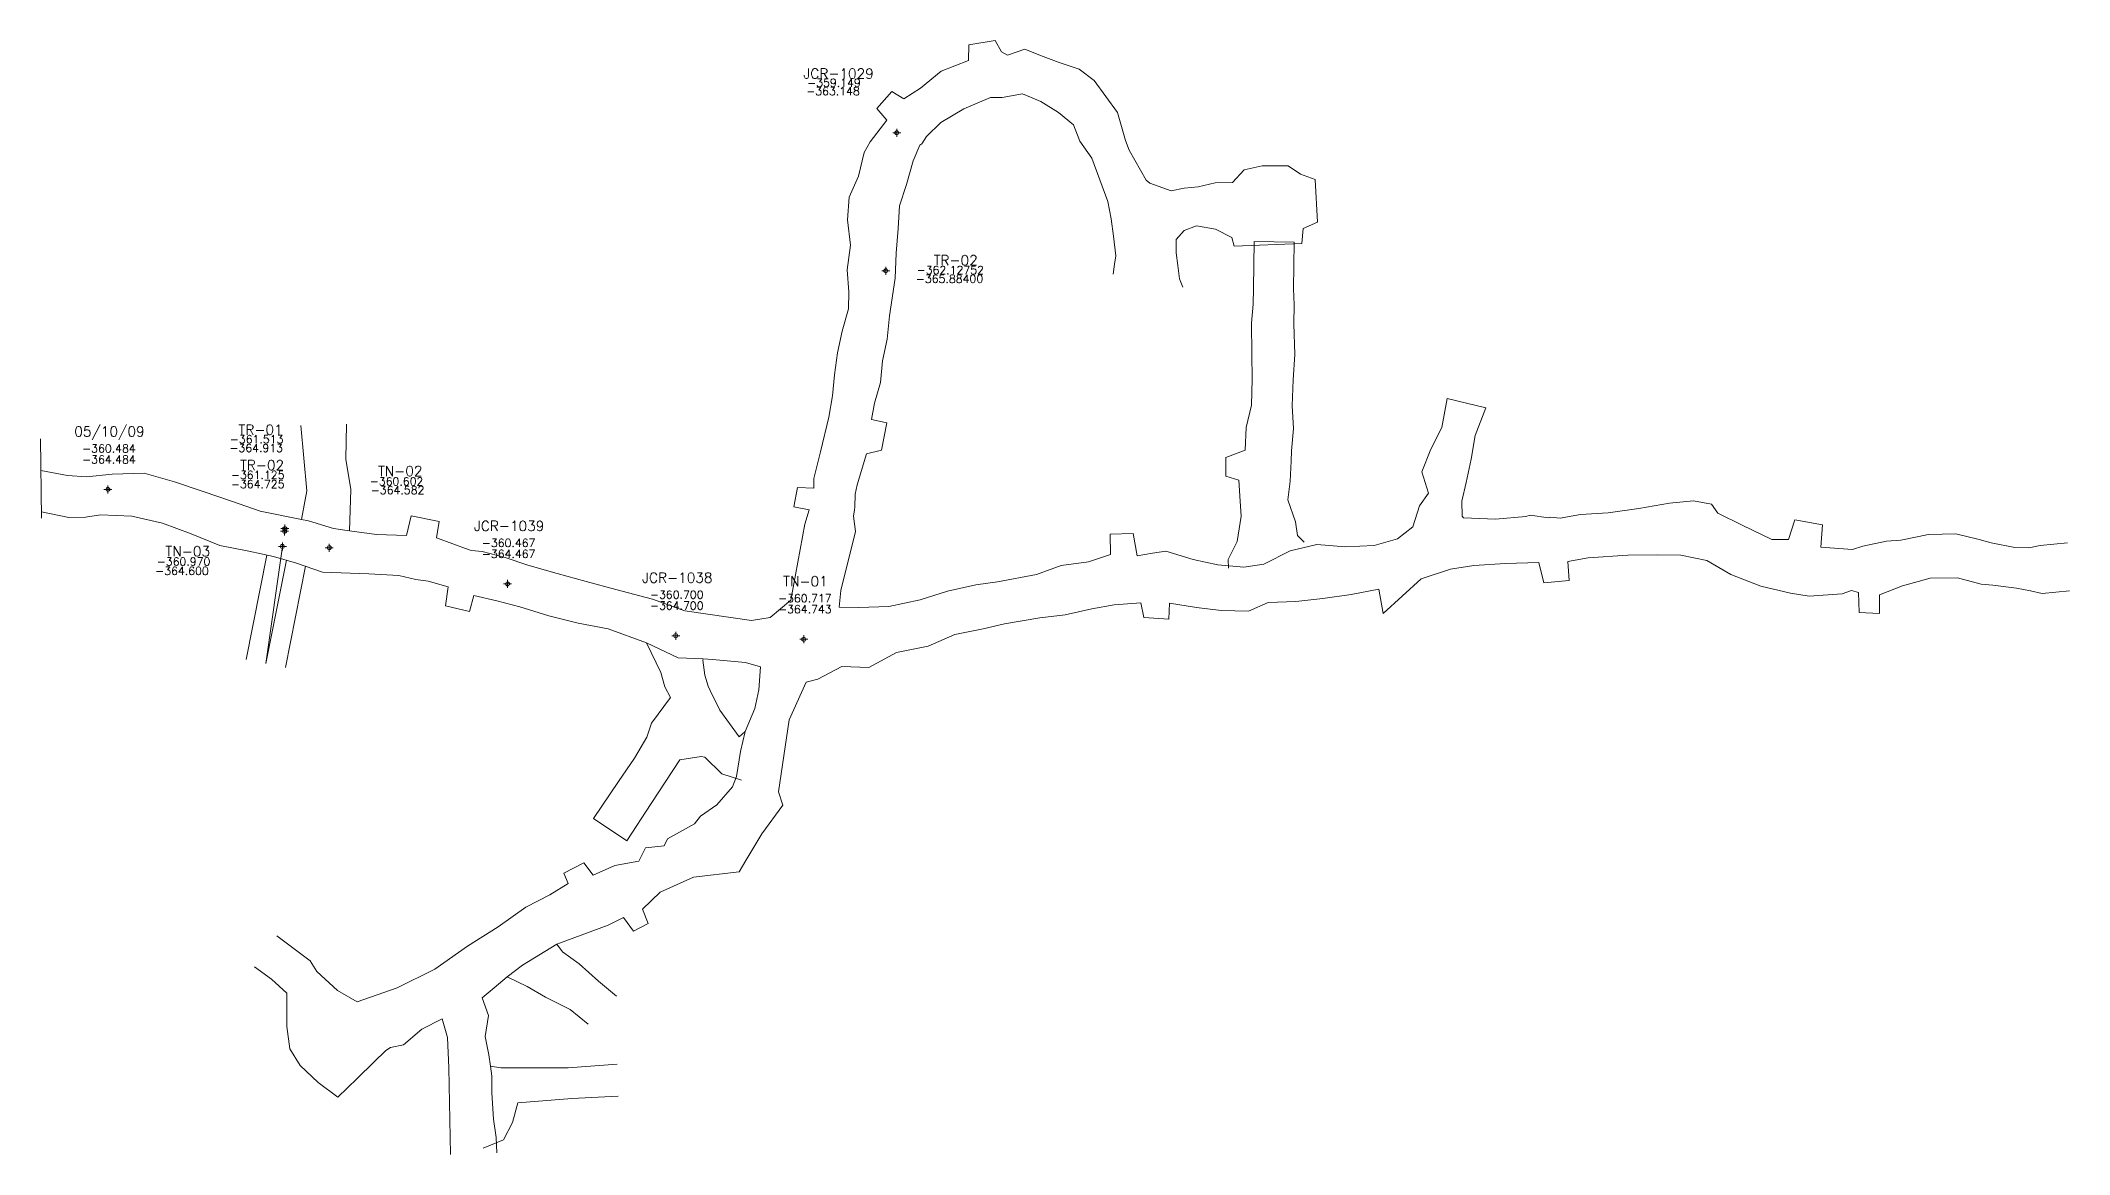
# Model space of a CAD drawing. Extents: x 10449 to 11319, y 9646 to 10021.
# Drawn here: x 11065.1 to 11318.6, y 9663 to 9802.2 of the extents above; entities that cross this region are included whole.
import ezdxf
from ezdxf.enums import TextEntityAlignment as Align

# ---------------------------------------------------------------- set-up
doc = ezdxf.new("R2010")
doc.units = 0
doc.header["$MEASUREMENT"] = 0
doc.header["$PDMODE"] = 34
doc.header["$PDSIZE"] = 0.5
for name, color, linetype in [('F-400--7723-EW-SCR', 2, 'Continuous'), ('F-400-7723-EW-FIC', 2, 'Continuous'), ('nom_dib', 7, 'Continuous')]:
    doc.layers.add(name, color=color, linetype=linetype)
doc.styles.add('ROMAND', font='ROMAND.SHX')
doc.styles.add('ROMANS', font='ROMANS.SHX', dxfattribs={"width": 2.5})

# ---------------------------------------------------------------- blocks, each defined once
blk = doc.blocks.new('F2')
at = {"lineweight": 0}
blk.add_point((0, 0), dxfattribs=at)
at = {"lineweight": 0, "style": 'ROMAND'}
for tag, height, p in [('NOMBRE', 1.25, (0.2, 6.62)), ('CIELO', 1, (0.14, 4.62)), ('PISO', 1, (0.14, 3.25))]:
    blk.add_attdef(tag, text='', height=height, dxfattribs=at).set_placement(p, align=Align.CENTER)
at = {"lineweight": 0, "style": 'ROMANS', "flags": 1}
for tag, p in [('MINA', (-0.07, -3.26)), ('LOCALIZACION', (-0.07, -4.93)), ('ESTRUCTURA', (-0.07, -6.62)), ('NIVEL', (-0.07, -8.29)), ('OBRA', (-0.07, -10.12)), ('ATRAS', (-0.07, -13.48)), ('FECHA', (-0.07, -11.79)), ('TOPOGRAFO', (2.67, -15.3))]:
    blk.add_attdef(tag, text='', height=1.25, dxfattribs=at).set_placement(p, align=Align.CENTER)

msp = doc.modelspace()

# ---------------------------------------------------------------- linework, layer by layer
at = {"color": 1, "linetype": 'Continuous', "lineweight": 0, "elevation": -360.45, "flags": 128}
msp.add_lwpolyline([(11065.05, 9752.44), (11065.16, 9742.55)], dxfattribs=at)
at = {"color": 3, "linetype": 'Continuous', "lineweight": 0, "ltscale": 2, "flags": 128}
for points in [[(11093.35, 9737.93), (11090.76, 9724.88)], [(11098.17, 9736.54), (11095.66, 9723.9)]]:
    msp.add_lwpolyline(points, dxfattribs=at)
at = {"color": 1, "linetype": 'Continuous', "lineweight": 0, "ltscale": 2, "elevation": -360.7, "flags": 128}
msp.add_lwpolyline([(11095.77, 9737.3), (11093.21, 9724.39)], dxfattribs=at)
at = {"layer": 'F-400--7723-EW-SCR', "color": 2, "linetype": 'Continuous', "lineweight": 0, "flags": 128}
for points, elevation in [([(11097.66, 9742.39), (11098.53, 9742.23), (11101.68, 9741.24), (11103.67, 9740.96), (11107.02, 9740.49), (11110.78, 9740.38), (11111.39, 9742.85), (11114.86, 9742.13), (11114.53, 9740.07), (11118.6, 9738.58), (11118.9, 9738.52), (11120.25, 9738.36), (11123.11, 9737.61), (11125.94, 9736.66), (11129.6, 9735.65), (11133.26, 9734.64), (11136.93, 9733.63), (11141.54, 9732.42), (11145.57, 9730.95), (11153.89, 9729.77), (11156.25, 9730.14), (11158.82, 9732.28), (11160.57, 9741.78), (11161.13, 9743.59), (11159.19, 9743.95), (11159.67, 9746.36), (11161.71, 9746.28), (11161.68, 9747.49), (11162.52, 9750.83), (11163.58, 9755.17), (11164.04, 9757.83), (11164.29, 9760.47), (11164.66, 9763.19), (11165.23, 9765.9), (11166.02, 9768.71), (11166.08, 9770.82), (11165.85, 9773.58), (11166.28, 9776.65), (11165.92, 9779.84), (11166.1, 9782.67), (11167.27, 9785.29), (11167.98, 9788.26), (11168.73, 9789.59), (11170.82, 9792.29), (11169.57, 9793.74), (11171.43, 9795.87), (11172.96, 9794.96), (11175.01, 9796.29), (11177.63, 9798.43), (11181.01, 9799.75), (11181.06, 9801.71), (11184.36, 9802.23), (11185.14, 9800.81), (11185.88, 9800.43), (11188.07, 9801.17), (11190.01, 9800.37), (11192.35, 9799.49), (11194.84, 9798.66), (11196.72, 9797.23), (11199.65, 9793.25), (11200.65, 9789.75), (11201.09, 9788.52), (11203.22, 9784.78), (11203.69, 9784.4), (11206.34, 9783.47), (11207.99, 9783.8), (11209.71, 9783.94), (11211.85, 9784.46), (11214.02, 9784.5), (11215.47, 9786.09), (11217.71, 9786.56), (11220.99, 9786.56), (11222.51, 9785.55), (11224.37, 9784.87), (11224.64, 9779.54), (11222.86, 9778.75), (11222.68, 9776.87), (11214.22, 9776.53), (11213.92, 9777.64), (11211.89, 9778.66), (11209.51, 9779.1), (11207.98, 9778.49), (11206.98, 9777.39), (11206.98, 9775.71), (11207.18, 9774.12), (11207.38, 9772.47), (11207.83, 9771.43)], -360.48), ([(11199.11, 9773.03), (11199.27, 9774.31), (11199.42, 9775.35), (11199.14, 9777.79), (11198.84, 9779.96), (11198.44, 9782.12), (11196.44, 9787.53), (11194.96, 9789.66), (11194.14, 9791.7), (11192.29, 9793.23), (11190.06, 9794.6), (11187.76, 9795.57), (11185.22, 9795.1), (11183.77, 9795.11), (11180.44, 9793.71), (11177.56, 9792), (11175.77, 9790.23), (11175.2, 9789.31), (11174.94, 9789.16), (11174.09, 9787.2), (11173.28, 9784.25), (11172.41, 9781.58), (11172.22, 9778.75), (11172, 9775.66), (11171.86, 9772.54), (11171.15, 9767.82), (11170.85, 9764.93), (11170.28, 9762.21), (11170.01, 9759.48), (11169.26, 9756.93), (11168.91, 9754.87), (11170.82, 9754.47), (11170.15, 9751.03), (11168.28, 9750.6), (11167.13, 9746.71), (11166.86, 9745.55), (11166.83, 9743.9), (11166.79, 9743.6), (11166.67, 9742.8), (11166.91, 9740.88), (11165.05, 9733.49), (11164.86, 9731.42), (11167.3, 9731.37), (11171.05, 9731.49), (11175, 9732.35), (11178.42, 9733.43), (11181.96, 9734.22), (11184.65, 9734.57), (11189.53, 9735.49), (11192.62, 9736.63), (11196.02, 9737.08), (11198.76, 9737.99), (11198.74, 9740.53), (11201.62, 9740.65), (11202.11, 9737.84), (11204.04, 9738.19), (11205.67, 9738.41), (11209.09, 9737.37), (11212.18, 9736.7), (11215.42, 9736.41), (11217.92, 9736.79), (11221.21, 9738.47), (11224.55, 9739.25), (11228.16, 9738.95), (11231.71, 9739.15), (11234.63, 9739.98), (11236.56, 9741.46), (11237.39, 9744.08), (11238.5, 9745.69), (11237.7, 9748.35), (11238.79, 9751.16), (11240.17, 9753.89), (11240.84, 9757.52), (11245.7, 9756.35), (11244.35, 9752.88), (11243.85, 9749.94), (11243.24, 9747.01), (11242.68, 9744.68), (11242.74, 9742.79), (11242.88, 9742.58), (11246.91, 9742.44), (11250.69, 9742.76), (11251.24, 9742.91), (11253.5, 9742.6), (11253.75, 9742.65), (11254.97, 9742.56), (11257.52, 9743.01), (11260.96, 9743.21), (11264.8, 9743.76), (11268.65, 9744.4), (11271.65, 9744.72), (11273.9, 9744.3), (11274.68, 9743.19), (11277.73, 9741.65), (11281.42, 9739.87), (11283.5, 9739.89), (11284.32, 9742.34), (11287.75, 9741.71), (11287.55, 9738.94), (11291.51, 9738.63), (11292.79, 9739.05), (11295.74, 9739.69), (11297.54, 9739.78), (11301, 9740.52), (11304.41, 9740.57), (11307.36, 9739.89), (11308.85, 9739.45), (11311.8, 9738.88), (11313.53, 9738.85), (11314.97, 9739.11), (11318.37, 9739.46)], -352.32), ([(11222.97, 9739.55), (11222.16, 9740.36), (11221.89, 9742.1), (11220.95, 9744.82), (11221.23, 9747.19), (11221.37, 9749.68), (11221.39, 9750.97), (11221.64, 9753.76), (11221.48, 9756.57), (11221.59, 9759.84), (11221.83, 9763.02), (11221.68, 9766.83), (11221.72, 9769.19), (11221.65, 9771.19), (11221.73, 9777.04), (11216.73, 9777.11), (11216.65, 9771.26), (11216.62, 9769.27), (11216.39, 9766.9), (11216.43, 9763.1), (11216.49, 9759.91), (11216.38, 9756.65), (11215.74, 9753.86), (11215.59, 9751.06), (11213.18, 9750.14), (11213.2, 9747.79), (11214.83, 9747.29), (11214.98, 9744.67), (11215.09, 9742.81), (11214.6, 9739.61), (11213.46, 9737.38), (11213.51, 9736.31)], -361.1), ([(11074.01, 9748.06), (11077.99, 9748.17), (11081.77, 9747.1), (11085.39, 9745.86), (11089.02, 9744.62), (11092.5, 9743.43), (11097.66, 9742.39), (11098.32, 9745.98), (11097.57, 9754.14)], -360.48), ([(11103.27, 9754.31), (11103.2, 9749.93), (11103.82, 9746.14), (11103.67, 9740.96)], -359.76), ([(11074.01, 9748.06), (11070.79, 9747.71), (11068.41, 9747.89), (11065.09, 9748.49)], -360.48), ([(11072.56, 9742.96), (11070.65, 9742.65), (11068.57, 9742.61), (11065.15, 9743.32)], -360.48), ([(11094.6, 9690.35), (11098.75, 9687.22), (11099.57, 9685.89), (11102.17, 9683.5), (11104.61, 9682.1), (11109.62, 9683.83), (11114.32, 9686.17), (11118.43, 9689.07), (11122.25, 9691.49), (11125.72, 9693.93), (11128.71, 9695.47), (11130.98, 9696.9), (11130.44, 9698.17), (11132.97, 9699.47), (11134.11, 9697.94), (11136.84, 9699.14), (11139.84, 9699.66), (11140.67, 9701.33), (11142.99, 9701.58), (11143.39, 9702.47), (11146.77, 9704.34), (11147.55, 9705.31), (11149.56, 9706.71), (11151.55, 9708.96), (11152.03, 9710.27), (11152.53, 9713.38), (11153.13, 9715.9), (11154.34, 9718.77), (11154.81, 9721.11), (11155.04, 9723.97), (11153.15, 9724.52), (11149.04, 9724.9), (11147.85, 9724.96), (11144.75, 9725.1), (11140.77, 9726.98), (11135.98, 9728.72), (11132.26, 9729.43), (11128.58, 9730.35), (11124.94, 9731.45), (11122.07, 9732.21), (11119.19, 9732.86), (11118.67, 9730.87), (11115.64, 9731.6), (11116.01, 9733.98), (11113.49, 9734.67), (11111.95, 9734.86), (11109.82, 9735.37), (11106.07, 9735.58), (11100.3, 9735.78), (11097.03, 9736.94), (11094.17, 9737.75), (11091.08, 9738.42), (11087.46, 9739.14), (11083.89, 9740.57), (11080.3, 9741.9), (11076.46, 9742.78), (11072.56, 9742.96)], -361.63), ([(11318.62, 9733.46), (11315.23, 9733.12), (11313.76, 9733.46), (11312.01, 9733.78), (11309.07, 9734.16), (11307.6, 9734.3), (11304.64, 9735.07), (11301.23, 9735.03), (11297.76, 9734.08), (11294.87, 9732.96), (11294.87, 9730.65), (11292.33, 9730.75), (11292.24, 9733.25), (11291.39, 9733.49), (11290.21, 9733.08), (11286.11, 9732.81), (11283.75, 9733.16), (11280.05, 9734.03), (11276.29, 9735.52), (11273.29, 9737.25), (11270.05, 9737.91), (11267.15, 9737.98), (11263.43, 9737.92), (11258.48, 9737.6), (11255.93, 9737.14), (11256.08, 9734.75), (11252.93, 9734.45), (11252.29, 9737.01), (11248.13, 9736.87), (11244.19, 9736.62), (11241.27, 9736.18), (11237.6, 9734.98), (11232.87, 9730.64), (11232.33, 9733.69), (11228.84, 9732.99), (11225.31, 9732.49), (11221.93, 9732.11), (11218.46, 9732.02), (11216.03, 9730.94), (11212.61, 9731.01), (11209.54, 9731.38), (11206.16, 9731.93), (11206.07, 9729.92), (11202.95, 9730.15), (11202.55, 9731.96), (11199.23, 9731.71), (11196.46, 9731.2), (11193.09, 9730.45), (11189.94, 9730.11), (11185.52, 9729.34), (11182.88, 9728.7), (11179.33, 9728), (11175.97, 9726.53), (11172.01, 9725.77), (11168.55, 9723.87), (11165.2, 9724.02), (11162.21, 9722.41), (11160.72, 9722.05), (11158.6, 9717.33), (11157.29, 9708.35), (11157.84, 9706.66), (11155.19, 9703.09), (11153.2, 9699.78), (11152.36, 9698.35), (11146.67, 9697.69), (11142.5, 9695.79), (11140.29, 9693.69), (11140.97, 9691.9), (11139.17, 9690.92), (11137.92, 9692.64), (11136, 9691.68), (11129.56, 9689.29), (11125.3, 9686.67), (11123.36, 9685.21), (11121.75, 9683.83), (11120.23, 9682.59), (11121.04, 9680.37), (11120.62, 9677.77), (11121.09, 9675.48), (11121.29, 9674.05), (11121.47, 9672.81), (11121.44, 9670.73), (11121.64, 9667.44), (11122.01, 9665.14), (11122.07, 9663.21)], -366.76), ([(11152.65, 9709.8), (11150.21, 9710.6), (11148.06, 9712.68), (11147.62, 9712.74), (11144.95, 9712.36), (11141.35, 9706.87), (11138.31, 9702.2), (11134.17, 9705), (11137.29, 9709.62), (11139.27, 9712.54), (11140.81, 9715.17), (11141.4, 9716.94), (11143.8, 9720.13), (11143.09, 9721.46), (11142.56, 9723.24), (11140.77, 9726.98)], -359.98), ([(11153.13, 9715.9), (11152.37, 9715.21), (11149.95, 9718.55), (11148.75, 9720.99), (11148.49, 9721.53), (11148.07, 9722.94), (11147.83, 9724.81), (11147.85, 9724.96)], -361), ([(11137.05, 9682.81), (11134.78, 9684.67), (11132.36, 9686.84), (11130.29, 9688.36), (11129.56, 9689.29)], -359.81), ([(11116.27, 9663.03), (11116.09, 9673.84), (11115.92, 9677.63), (11115.26, 9679.98), (11112.69, 9678.68), (11110.42, 9676.74), (11108.78, 9676.37), (11108.2, 9676.03), (11106.72, 9674.57), (11104.6, 9672.5), (11102.22, 9670.18), (11099.75, 9672.03), (11097.51, 9674.15), (11096.21, 9676.21), (11095.82, 9679.02), (11095.81, 9683.18), (11093.92, 9684.92), (11091.79, 9686.46)], -363.74), ([(11133.49, 9679.29), (11131.23, 9681.16), (11128.16, 9682.7), (11125.88, 9684), (11123.36, 9685.21)], -359.81), ([(11137.11, 9674.31), (11130.99, 9673.83), (11122.58, 9673.87), (11121.29, 9674.05)], -357.74), ([(11137.23, 9670.29), (11131.45, 9670.01), (11124.7, 9669.46), (11124.02, 9667), (11122.92, 9664.87), (11120.37, 9663.8)], -357.69)]:
    msp.add_lwpolyline(points, dxfattribs=dict(at, elevation=elevation))
at = {"layer": 'nom_dib', "color": 2, "linetype": 'Continuous', "lineweight": 0, "ltscale": 2, "elevation": -360.97, "flags": 128}
msp.add_lwpolyline([(11095.27, 9739.01), (11093.21, 9724.39)], dxfattribs=at)

# ---------------------------------------------------------------- block references
at = {"color": 2, "linetype": 'Continuous', "lineweight": 0}
ref = msp.add_blockref('F2', (11172.06, 9790.71, -359.15), dxfattribs=at)
ref.add_attrib('NOMBRE', 'JCR-1029', dxfattribs={"lineweight": 0, "height": 1.25, "style": 'ROMAND'}).set_placement((11164.79, 9797.48, -359.15), align=Align.CENTER)
ref.add_attrib('CIELO', '-359.149', dxfattribs={"lineweight": 0, "height": 1, "style": 'ROMAND'}).set_placement((11164.22, 9796.46, -359.15), align=Align.CENTER)
ref.add_attrib('PISO', '-363.148', dxfattribs={"lineweight": 0, "height": 1, "style": 'ROMAND'}).set_placement((11164.1, 9795.41, -359.15), align=Align.CENTER)
ref = msp.add_blockref('F2', (11170.69, 9773.46, -362.13), dxfattribs=at)
ref.add_attrib('NOMBRE', 'TR-02', dxfattribs={"lineweight": 0, "height": 1.25, "style": 'ROMAND'}).set_placement((11179.42, 9774.15, -362.13), align=Align.CENTER)
ref.add_attrib('CIELO', '-362.12752', dxfattribs={"lineweight": 0, "height": 1, "style": 'ROMAND'}).set_placement((11178.76, 9773.05, -362.13), align=Align.CENTER)
ref.add_attrib('PISO', '-365.88400', dxfattribs={"lineweight": 0, "height": 1, "style": 'ROMAND'}).set_placement((11178.66, 9771.96, -362.13), align=Align.CENTER)
at = {"color": 2, "linetype": 'Continuous', "lineweight": 0, "ltscale": 2}
ref = msp.add_blockref('F2', (11101.13, 9738.85, -360.6), dxfattribs=at)
ref.add_attrib('NOMBRE', 'TN-02', dxfattribs={"lineweight": 0, "height": 1.25, "style": 'ROMAND'}).set_placement((11110, 9747.81, -360.6), align=Align.CENTER)
ref.add_attrib('CIELO', '-360.602', dxfattribs={"lineweight": 0, "height": 1, "style": 'ROMAND'}).set_placement((11109.55, 9746.64, -360.6), align=Align.CENTER)
ref.add_attrib('PISO', '-364.582', dxfattribs={"lineweight": 0, "height": 1, "style": 'ROMAND'}).set_placement((11109.68, 9745.55, -360.6), align=Align.CENTER)
ref = msp.add_blockref('F2', (11095.27, 9739.01, -360.97), dxfattribs=at)
ref.add_attrib('NOMBRE', 'TN-03', dxfattribs={"lineweight": 0, "height": 1.25, "style": 'ROMAND'}).set_placement((11083.45, 9737.78, -360.97), align=Align.CENTER)
ref.add_attrib('CIELO', '-360.970', dxfattribs={"lineweight": 0, "height": 1, "style": 'ROMAND'}).set_placement((11082.93, 9736.62, -360.97), align=Align.CENTER)
ref.add_attrib('PISO', '-364.600', dxfattribs={"lineweight": 0, "height": 1, "style": 'ROMAND'}).set_placement((11082.73, 9735.45, -360.97), align=Align.CENTER)
msp.add_blockref('F2', (11160.44, 9727.41, -360.72), dxfattribs=at).add_auto_attribs({'NOMBRE': 'TN-01', 'CIELO': '-360.717', 'PISO': '-364.743'})
at = {"layer": 'F-400-7723-EW-FIC', "color": 2, "linetype": 'Continuous', "lineweight": 0}
for p, values in [((11073.46, 9746.13, -360.48), {'NOMBRE': '05/10/09', 'CIELO': '-360.484', 'PISO': '-364.484'}), ((11123.42, 9734.33, -360.47), {'NOMBRE': 'JCR-1039', 'CIELO': '-360.467', 'PISO': '-364.467'}), ((11144.43, 9727.86, -360.7), {'NOMBRE': 'JCR-1038', 'CIELO': '-360.700', 'PISO': '-364.700'})]:
    msp.add_blockref('F2', p, dxfattribs=at).add_auto_attribs(values)
at = {"layer": 'nom_dib', "color": 2, "linetype": 'Continuous', "lineweight": 0, "ltscale": 2}
ref = msp.add_blockref('F2', (11095.58, 9741.24, -361.51), dxfattribs=at)
ref.add_attrib('NOMBRE', 'TR-01', dxfattribs={"layer": '0', "lineweight": 0, "height": 1.25, "style": 'ROMAND'}).set_placement((11092.54, 9752.97, -361.51), align=Align.CENTER)
ref.add_attrib('CIELO', '-361.513', dxfattribs={"layer": '0', "lineweight": 0, "height": 1, "style": 'ROMAND'}).set_placement((11092.06, 9751.91, -361.51), align=Align.CENTER)
ref.add_attrib('PISO', '-364.913', dxfattribs={"layer": '0', "lineweight": 0, "height": 1, "style": 'ROMAND'}).set_placement((11092.01, 9750.81, -361.51), align=Align.CENTER)
ref = msp.add_blockref('F2', (11095.54, 9740.9, -361.12), dxfattribs=at)
ref.add_attrib('NOMBRE', 'TR-02', dxfattribs={"layer": '0', "lineweight": 0, "height": 1.25, "style": 'ROMAND'}).set_placement((11092.73, 9748.55, -361.12), align=Align.CENTER)
ref.add_attrib('CIELO', '-361.125', dxfattribs={"layer": '0', "lineweight": 0, "height": 1, "style": 'ROMAND'}).set_placement((11092.2, 9747.45, -361.12), align=Align.CENTER)
ref.add_attrib('PISO', '-364.725', dxfattribs={"layer": '0', "lineweight": 0, "height": 1, "style": 'ROMAND'}).set_placement((11092.2, 9746.3, -361.12), align=Align.CENTER)

doc.saveas('drawing.dxf')
